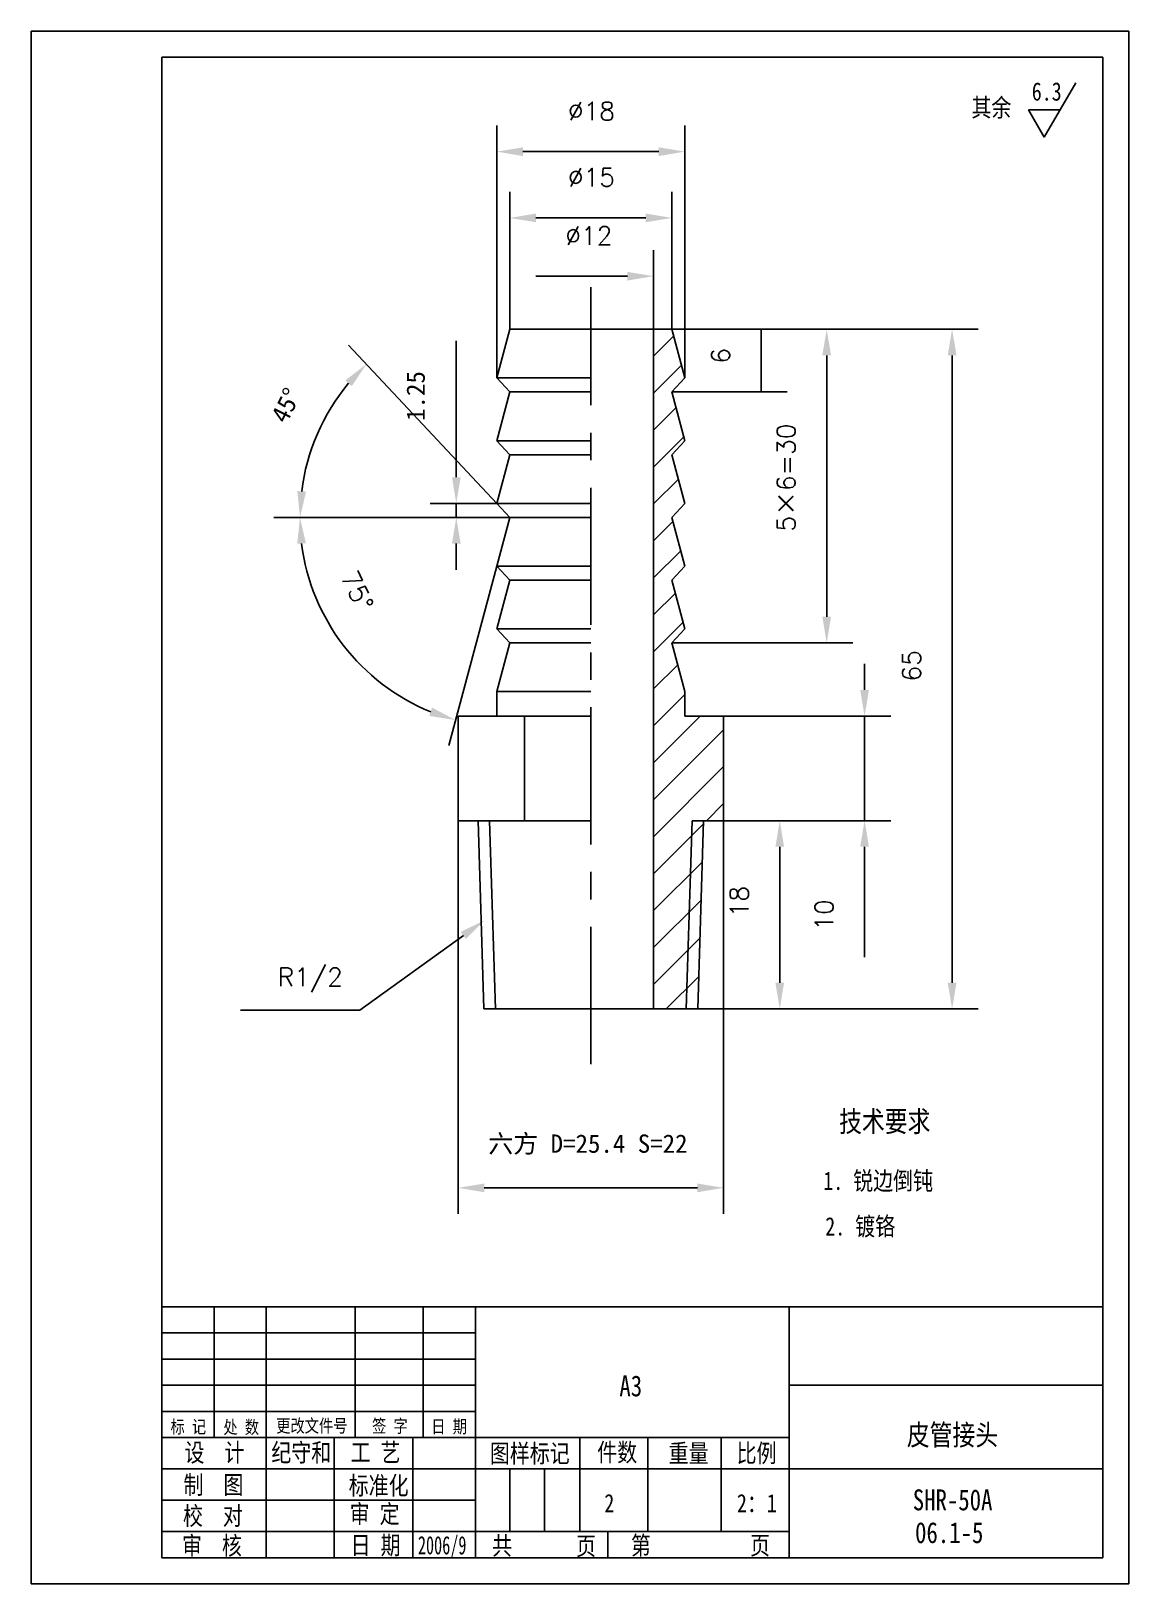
# Model space of a CAD drawing. Extents: x 395 to 500, y 196 to 344.
import ezdxf

# ---------------------------------------------------------------- set-up
doc = ezdxf.new("R2010")
doc.units = 0
doc.header["$LTSCALE"] = 10.5
doc.header["$MEASUREMENT"] = 0
doc.linetypes.add('CENTER', pattern=[2, 1.25, -0.25, 0.25, -0.25])
doc.layers.get('DEFPOINTS').update_dxf_attribs({"linetype": 'CONTINUOUS'})
doc.layers.add('PART', color=3, linetype='CONTINUOUS')
doc.layers.add('SMPEN_THICK', color=7, linetype='CONTINUOUS')
doc.styles.add('HZDX', font='', dxfattribs={"width": 0.8, "height": 1.75})
doc.styles.get("Standard").update_dxf_attribs({"font": 'txt.shx', "height": 1.75})
doc.styles.get('HZDX').set_extended_font_data('SimSun')
doc.dimstyles.get("Standard").update_dxf_attribs({"dimtxt": 0.18, "dimasz": 0.18, "dimexe": 0.18, "dimexo": 0.0625, "dimgap": 0.09, "dimtad": 0, "dimtih": 1, "dimtoh": 1, "dimdec": 4, "dimzin": 0, "dimdsep": 46, "dimtxsty": 'Standard', "dimcen": 0.09, "dimadec": 0, "dimazin": 0, "dimtfac": 1, "dimtdec": 4, "dimtofl": 0, "dimtmove": 0, "dimatfit": 3, "dimfxl": 1, "dimtolj": 1, "dimtzin": 0, "dimarcsym": 0})

# ---------------------------------------------------------------- blocks, each defined once
blk = doc.blocks.new('*D4')
at = {"layer": 'DEFPOINTS', "color": 0, "transparency": 16777216}
for p in [(456.4, 315.8), (456.4, 309.8), (464.94, 309.8)]:
    blk.add_point(p, dxfattribs=at)
at = {"layer": 'SMPEN_THICK', "color": 2, "lineweight": -2, "transparency": 16777216}
for p, q in [((456.4, 315.8), (467.44, 315.8)), ((464.94, 315.8), (464.94, 309.8)), ((456.4, 309.8), (467.44, 309.8))]:
    blk.add_line(p, q, dxfattribs=at)
at = {"layer": 'SMPEN_THICK', "color": 2, "transparency": 16777216, "insert": (461.07, 313.26), "char_height": 1.75, "attachment_point": 5, "rotation": 90}
blk.add_mtext('\\A1;6', dxfattribs=at)
blk = doc.blocks.new('*D5')
at = {"layer": 'DEFPOINTS', "color": 0, "transparency": 16777216}
for p in [(456.4, 315.8), (456.4, 285.8), (471.21, 285.8)]:
    blk.add_point(p, dxfattribs=at)
at = {"layer": 'SMPEN_THICK', "color": 2, "lineweight": -2, "transparency": 16777216}
for p, q in [((456.4, 315.8), (473.71, 315.8)), ((471.21, 313.3), (471.21, 288.3)), ((456.4, 285.8), (473.71, 285.8))]:
    blk.add_line(p, q, dxfattribs=at)
at = {"layer": 'SMPEN_THICK', "color": 2, "transparency": 16777216}
for points in [[(470.79, 313.3), (471.62, 313.3), (471.21, 315.8)], [(470.79, 288.3), (471.62, 288.3), (471.21, 285.8)]]:
    blk.add_solid(points, dxfattribs=at)
at = {"layer": 'SMPEN_THICK', "color": 2, "transparency": 16777216, "insert": (467.33, 301.61), "char_height": 1.75, "attachment_point": 5, "rotation": 90}
blk.add_mtext('\\A1;5{\\f仿宋_GB2312|b0|i0|c134|p49;×}6=30', dxfattribs=at)
blk = doc.blocks.new('*D6')
at = {"layer": 'DEFPOINTS', "color": 0, "transparency": 16777216}
for p in [(456.4, 315.8), (458.87, 250.8), (483.2, 250.8)]:
    blk.add_point(p, dxfattribs=at)
at = {"layer": 'SMPEN_THICK', "color": 2, "lineweight": -2, "transparency": 16777216}
for p, q in [((456.4, 315.8), (485.7, 315.8)), ((483.2, 313.3), (483.2, 253.3)), ((458.87, 250.8), (485.7, 250.8))]:
    blk.add_line(p, q, dxfattribs=at)
at = {"layer": 'SMPEN_THICK', "color": 2, "transparency": 16777216}
for points in [[(482.78, 313.3), (483.62, 313.3), (483.2, 315.8)], [(482.78, 253.3), (483.62, 253.3), (483.2, 250.8)]]:
    blk.add_solid(points, dxfattribs=at)
at = {"layer": 'SMPEN_THICK', "color": 2, "transparency": 16777216, "insert": (479.32, 283.61), "char_height": 1.75, "attachment_point": 5, "rotation": 90}
blk.add_mtext('\\A1;65', dxfattribs=at)
blk = doc.blocks.new('*D7')
at = {"layer": 'DEFPOINTS', "color": 0, "transparency": 16777216}
for p in [(461.35, 268.8), (458.87, 250.8), (466.72, 250.8)]:
    blk.add_point(p, dxfattribs=at)
at = {"layer": 'SMPEN_THICK', "color": 2, "lineweight": -2, "transparency": 16777216}
for p, q in [((461.35, 268.8), (469.22, 268.8)), ((466.72, 266.3), (466.72, 253.3)), ((458.87, 250.8), (469.22, 250.8))]:
    blk.add_line(p, q, dxfattribs=at)
at = {"layer": 'SMPEN_THICK', "color": 2, "transparency": 16777216}
for points in [[(466.3, 266.3), (467.13, 266.3), (466.72, 268.8)], [(466.3, 253.3), (467.13, 253.3), (466.72, 250.8)]]:
    blk.add_solid(points, dxfattribs=at)
at = {"layer": 'SMPEN_THICK', "color": 2, "transparency": 16777216, "insert": (462.84, 261.06), "char_height": 1.75, "attachment_point": 5, "rotation": 90}
blk.add_mtext('\\A1;18', dxfattribs=at)
blk = doc.blocks.new('*D8')
at = {"layer": 'DEFPOINTS', "color": 0, "transparency": 16777216}
for p in [(461.35, 278.8), (474.83, 278.8), (461.35, 268.8)]:
    blk.add_point(p, dxfattribs=at)
at = {"layer": 'SMPEN_THICK', "color": 2, "lineweight": -2, "transparency": 16777216}
for p, q in [((474.83, 281.3), (474.83, 283.8)), ((461.35, 278.8), (477.33, 278.8)), ((474.83, 278.8), (474.83, 268.8)), ((461.35, 268.8), (477.33, 268.8)), ((474.83, 266.3), (474.83, 255.76))]:
    blk.add_line(p, q, dxfattribs=at)
at = {"layer": 'SMPEN_THICK', "color": 2, "transparency": 16777216}
for points in [[(474.41, 281.3), (475.25, 281.3), (474.83, 278.8)], [(474.41, 266.3), (475.25, 266.3), (474.83, 268.8)]]:
    blk.add_solid(points, dxfattribs=at)
at = {"layer": 'SMPEN_THICK', "color": 2, "transparency": 16777216, "insert": (470.96, 259.78), "char_height": 1.75, "attachment_point": 5, "rotation": 90}
blk.add_mtext('\\A1;10', dxfattribs=at)
blk = doc.blocks.new('*D9')
at = {"layer": 'DEFPOINTS', "color": 0, "transparency": 16777216}
for p in [(456.4, 326.44), (440.9, 315.8), (456.4, 315.8)]:
    blk.add_point(p, dxfattribs=at)
at = {"layer": 'SMPEN_THICK', "color": 2, "lineweight": -2, "transparency": 16777216}
for p, q in [((440.9, 315.8), (440.9, 328.94)), ((456.4, 315.8), (456.4, 328.94)), ((443.4, 326.44), (453.9, 326.44))]:
    blk.add_line(p, q, dxfattribs=at)
at = {"layer": 'SMPEN_THICK', "color": 2, "transparency": 16777216}
for points in [[(443.4, 326.86), (443.4, 326.03), (440.9, 326.44)], [(453.9, 326.86), (453.9, 326.03), (456.4, 326.44)]]:
    blk.add_solid(points, dxfattribs=at)
at = {"layer": 'SMPEN_THICK', "color": 2, "transparency": 16777216, "insert": (448.71, 330.32), "char_height": 1.75, "attachment_point": 5}
blk.add_mtext('\\A1;%%c15', dxfattribs=at)
blk = doc.blocks.new('*D10')
at = {"layer": 'DEFPOINTS', "color": 0, "transparency": 16777216}
for p in [(457.65, 332.78), (439.65, 311.14), (457.65, 311.14)]:
    blk.add_point(p, dxfattribs=at)
at = {"layer": 'SMPEN_THICK', "color": 2, "lineweight": -2, "transparency": 16777216}
for p, q in [((439.65, 311.14), (439.65, 335.28)), ((457.65, 311.14), (457.65, 335.28)), ((442.15, 332.78), (455.15, 332.78))]:
    blk.add_line(p, q, dxfattribs=at)
at = {"layer": 'SMPEN_THICK', "color": 2, "transparency": 16777216}
for points in [[(442.15, 333.19), (442.15, 332.36), (439.65, 332.78)], [(455.15, 333.19), (455.15, 332.36), (457.65, 332.78)]]:
    blk.add_solid(points, dxfattribs=at)
at = {"layer": 'SMPEN_THICK', "color": 2, "transparency": 16777216, "insert": (448.71, 336.65), "char_height": 1.75, "attachment_point": 5}
blk.add_mtext('\\A1;%%c18', dxfattribs=at)
blk = doc.blocks.new('*D11')
at = {"layer": 'DEFPOINTS', "color": 0, "transparency": 16777216}
for p in [(439.65, 299.14), (435.78, 297.8), (440.9, 297.8)]:
    blk.add_point(p, dxfattribs=at)
at = {"layer": 'SMPEN_THICK', "color": 2, "lineweight": -2, "transparency": 16777216}
for p, q in [((435.78, 301.64), (435.78, 314.68)), ((439.65, 299.14), (433.28, 299.14)), ((435.78, 297.8), (435.78, 299.14)), ((440.9, 297.8), (433.28, 297.8)), ((435.78, 295.3), (435.78, 292.8))]:
    blk.add_line(p, q, dxfattribs=at)
at = {"layer": 'SMPEN_THICK', "color": 2, "transparency": 16777216}
for points in [[(435.37, 301.64), (436.2, 301.64), (435.78, 299.14)], [(435.37, 295.3), (436.2, 295.3), (435.78, 297.8)]]:
    blk.add_solid(points, dxfattribs=at)
at = {"layer": 'SMPEN_THICK', "color": 2, "transparency": 16777216, "insert": (431.91, 309.41), "char_height": 1.75, "attachment_point": 5, "rotation": 90}
blk.add_mtext('\\A1;{\\f宋体|b0|i0|c134|p54;1.25}', dxfattribs=at)
blk = doc.blocks.new('*D12')
at = {"layer": 'DEFPOINTS', "color": 0, "transparency": 16777216}
for p in [(421.58, 303.21), (439.65, 299.14), (440.9, 297.8), (440.9, 297.8), (448.65, 297.8)]:
    blk.add_point(p, dxfattribs=at)
at = {"layer": 'SMPEN_THICK', "color": 2, "lineweight": -2, "transparency": 16777216}
for p, q in [((439.65, 299.14), (425.48, 314.27)), ((440.9, 297.8), (418.34, 297.8))]:
    blk.add_line(p, q, dxfattribs=at)
blk.add_arc((440.9, 297.8), 20.06, 140.2641, 172.8547, dxfattribs=at)
at = {"layer": 'SMPEN_THICK', "color": 2, "transparency": 16777216}
for points in [[(425.17, 310.91), (425.78, 310.34), (427.19, 312.45)], [(421.41, 300.27), (420.58, 300.32), (420.84, 297.8)]]:
    blk.add_solid(points, dxfattribs=at)
at = {"layer": 'SMPEN_THICK', "color": 2, "transparency": 16777216, "insert": (419.5, 308.52), "char_height": 1.75, "attachment_point": 5, "rotation": 63.4052}
blk.add_mtext('\\A1;{\\f宋体|b0|i0|c134|p54;45%%d}', dxfattribs=at)
blk = doc.blocks.new('*D13')
at = {"layer": 'DEFPOINTS', "color": 0, "transparency": 16777216}
for p in [(440.9, 297.8), (440.9, 297.8), (448.65, 297.8), (439.65, 293.14), (428, 282.43)]:
    blk.add_point(p, dxfattribs=at)
at = {"layer": 'SMPEN_THICK', "color": 2, "lineweight": -2, "transparency": 16777216}
for p, q in [((440.9, 297.8), (418.33, 297.8)), ((439.65, 293.14), (435.06, 276))]:
    blk.add_line(p, q, dxfattribs=at)
blk.add_arc((440.9, 297.8), 20.07, 187.142, 247.8582, dxfattribs=at)
at = {"layer": 'SMPEN_THICK', "color": 2, "transparency": 16777216}
for points in [[(420.57, 295.28), (421.4, 295.33), (420.83, 297.8)], [(433.47, 279.61), (433.2, 278.82), (435.71, 278.42)]]:
    blk.add_solid(points, dxfattribs=at)
at = {"layer": 'SMPEN_THICK', "color": 2, "transparency": 16777216, "insert": (426.31, 290.78), "char_height": 1.75, "attachment_point": 5, "rotation": 295.6836}
blk.add_mtext('\\A1;75°', dxfattribs=at)
blk = doc.blocks.new('*D14')
at = {"layer": 'DEFPOINTS', "color": 0, "transparency": 16777216}
for p in [(435.95, 268.8), (461.35, 268.8), (461.35, 233.69)]:
    blk.add_point(p, dxfattribs=at)
at = {"layer": 'SMPEN_THICK', "color": 2, "lineweight": -2, "transparency": 16777216}
for p, q in [((435.95, 268.8), (435.95, 231.19)), ((461.35, 268.8), (461.35, 231.19)), ((438.45, 233.69), (458.85, 233.69))]:
    blk.add_line(p, q, dxfattribs=at)
at = {"layer": 'SMPEN_THICK', "color": 2, "transparency": 16777216}
for points in [[(438.45, 234.1), (438.45, 233.27), (435.95, 233.69)], [(458.85, 234.1), (458.85, 233.27), (461.35, 233.69)]]:
    blk.add_solid(points, dxfattribs=at)
at = {"layer": 'SMPEN_THICK', "color": 2, "transparency": 16777216, "insert": (448.37, 237.82), "char_height": 1.75, "attachment_point": 5}
blk.add_mtext('\\A1;{\\f宋体|b0|i0|c134|p54;六方 D=25.4 S=22}', dxfattribs=at)

msp = doc.modelspace()

# ---------------------------------------------------------------- hatches: boundary and pattern name
at = {"layer": 'SMPEN_THICK'}
h = msp.add_hatch(dxfattribs=at)
h.set_pattern_fill('ANSI31', color=2, scale=20, style=0)
h.paths.add_polyline_path([(457.65, 305.14), (456.4, 309.8), (457.65, 311.14), (456.4, 315.8), (454.65, 315.8), (454.65, 250.8), (457.77, 250.8), (458.33, 268.8), (461.35, 268.8), (461.35, 278.8), (457.65, 278.8), (457.65, 281.14), (456.4, 285.8), (457.65, 287.14), (456.4, 291.8), (457.65, 293.14), (456.4, 297.8), (457.65, 299.14), (456.4, 303.8)])
h.paths.add_polyline_path([(459.44, 268.8), (458.33, 268.8), (457.77, 250.8), (458.87, 250.8)])

# ---------------------------------------------------------------- linework, layer by layer
at = {"layer": 'PART', "linetype": 'Continuous'}
for p, q in [((395.11, 344.31), (500.11, 344.31)), ((500.11, 344.31), (500.11, 195.81)), ((412.61, 222.31), (412.61, 209.81)), ((417.61, 222.31), (417.61, 198.31)), ((426.11, 222.31), (426.11, 209.81)), ((432.61, 222.31), (432.61, 209.81)), ((437.61, 222.31), (437.61, 198.31)), ((467.61, 222.31), (467.61, 198.31)), ((497.61, 214.81), (467.61, 214.81)), ((424.11, 209.81), (424.11, 198.31)), ((431.61, 209.81), (431.61, 198.31)), ((447.61, 209.81), (447.61, 200.81)), ((454.11, 209.81), (454.11, 200.81)), ((461.11, 209.81), (461.11, 200.81)), ((440.91, 206.81), (440.91, 200.81)), ((444.21, 206.81), (444.21, 200.81)), ((497.61, 206.81), (467.61, 206.81)), ((450.29, 200.81), (450.29, 198.31)), ((500.11, 195.81), (395.11, 195.81))]:
    msp.add_line(p, q, dxfattribs=at)
at = {"layer": 'PART', "color": 5, "linetype": 'Continuous'}
for p, q in [((407.61, 341.81), (497.61, 341.81)), ((497.61, 341.81), (497.61, 198.31)), ((407.61, 222.31), (407.61, 198.31)), ((497.61, 198.31), (407.61, 198.31))]:
    msp.add_line(p, q, dxfattribs=at)
at = {"layer": 'SMPEN_THICK', "color": 3}
msp.add_line((395.11, 195.81), (395.11, 344.31), dxfattribs=at)
at = {"layer": 'SMPEN_THICK', "color": 5}
for p, q in [((407.61, 222.31), (407.61, 341.81)), ((497.61, 222.31), (407.61, 222.31))]:
    msp.add_line(p, q, dxfattribs=at)
at = {"layer": 'SMPEN_THICK'}
for p, q in [((495.02, 339.37), (492.02, 334.17)), ((492.02, 334.17), (490.52, 336.77)), ((490.52, 336.77), (493.52, 336.77)), ((439.53, 250.8), (438.97, 268.8)), ((457.77, 250.8), (458.33, 268.8)), ((437.61, 219.81), (407.61, 219.81)), ((437.61, 217.31), (407.61, 217.31)), ((437.61, 214.81), (407.61, 214.81)), ((437.61, 212.31), (407.61, 212.31)), ((467.61, 209.81), (407.61, 209.81)), ((467.61, 206.81), (407.61, 206.81)), ((437.61, 203.81), (407.61, 203.81)), ((467.61, 200.81), (407.61, 200.81))]:
    msp.add_line(p, q, dxfattribs=at)
at = {"layer": 'SMPEN_THICK', "color": 2}
for p, q in [((454.65, 315.8), (454.65, 323.37)), ((452.15, 320.87), (443.4, 320.87))]:
    msp.add_line(p, q, dxfattribs=at)
at = {"layer": 'SMPEN_THICK', "color": 1, "linetype": 'CENTER'}
msp.add_line((448.65, 245.52), (448.65, 319.83), dxfattribs=at)
at = {"layer": 'SMPEN_THICK', "color": 4}
for p, q in [((439.65, 311.14), (440.9, 315.8)), ((440.9, 315.8), (456.4, 315.8)), ((454.65, 250.8), (454.65, 315.8)), ((456.4, 315.8), (457.65, 311.14)), ((439.65, 311.14), (440.9, 309.8)), ((439.65, 311.14), (448.65, 311.14)), ((457.65, 311.14), (456.4, 309.8)), ((440.9, 309.8), (439.65, 305.14)), ((440.9, 309.8), (448.65, 309.8)), ((456.4, 309.8), (457.65, 305.14)), ((439.65, 305.14), (448.65, 305.14)), ((439.65, 305.14), (440.9, 303.8)), ((457.65, 305.14), (456.4, 303.8)), ((440.9, 303.8), (439.65, 299.14)), ((440.9, 303.8), (448.65, 303.8)), ((456.4, 303.8), (457.65, 299.14)), ((439.65, 299.14), (448.65, 299.14)), ((439.65, 299.14), (440.9, 297.8)), ((457.65, 299.14), (456.4, 297.8)), ((440.9, 297.8), (439.65, 293.14)), ((440.9, 297.8), (448.65, 297.8)), ((440.9, 297.8), (448.65, 297.8)), ((456.4, 297.8), (457.65, 293.14)), ((439.65, 293.14), (448.65, 293.14)), ((439.65, 293.14), (440.9, 291.8)), ((457.65, 293.14), (456.4, 291.8)), ((440.9, 291.8), (439.65, 287.14)), ((440.9, 291.8), (448.65, 291.8)), ((456.4, 291.8), (457.65, 287.14)), ((439.65, 287.14), (448.65, 287.14)), ((439.65, 287.14), (440.9, 285.8)), ((457.65, 287.14), (456.4, 285.8)), ((440.9, 285.8), (439.65, 281.14)), ((440.9, 285.8), (448.65, 285.8)), ((456.4, 285.8), (457.65, 281.14)), ((439.65, 278.8), (439.65, 281.14)), ((439.65, 281.14), (448.65, 281.14)), ((457.65, 278.8), (457.65, 281.14)), ((435.95, 278.8), (448.65, 278.8)), ((435.95, 268.8), (435.95, 278.8)), ((442.3, 268.8), (442.3, 278.8)), ((457.65, 278.8), (461.35, 278.8)), ((461.35, 268.8), (461.35, 278.8)), ((435.95, 268.8), (448.65, 268.8)), ((438.43, 250.8), (437.87, 268.8)), ((458.33, 268.8), (461.35, 268.8)), ((458.87, 250.8), (459.44, 268.8)), ((438.43, 250.8), (458.87, 250.8))]:
    msp.add_line(p, q, dxfattribs=at)
at = {"layer": 'SMPEN_THICK', "color": 2}
msp.add_lwpolyline([(436.46, 257.82), (426.57, 250.67), (415.16, 250.67)], dxfattribs=at)
for points in [[(452.15, 321.28), (452.15, 320.45), (454.65, 320.87)], [(436.21, 258.16), (438.48, 259.28), (436.7, 257.48)]]:
    msp.add_solid(points, dxfattribs=at)

# ---------------------------------------------------------------- texts
at = {"layer": 'SMPEN_THICK', "style": 'HZDX'}
for s, height, width, p in [('1. 锐边倒钝', 1.75, 0.8, (470.88, 233.49)), ('2. 镀铬', 1.75, 0.8, (471.07, 229.13)), ('A3', 2, 0.8, (451.38, 213.75)), ('标 记', 1.25, 0.8, (408.45, 210.22)), ('处 数', 1.25, 0.8, (413.51, 210.18)), ('更改文件号', 1.25, 0.8, (418.56, 210.31)), ('签 字', 1.25, 0.8, (427.73, 210.29)), ('日 期', 1.25, 0.8, (433.39, 210.24)), ('皮管接头', 2, 0.8, (478.87, 209.07)), ('设  计', 1.75, 0.8, (409.79, 207.5)), ('纪守和', 1.75, 0.8, (418.09, 207.5)), ('工 艺', 1.75, 0.8, (425.67, 207.51)), ('图样标记', 1.75, 0.8, (438.99, 207.42)), ('件数', 1.75, 0.8, (449.26, 207.52)), ('重量', 1.75, 0.8, (456.09, 207.43)), ('比例', 1.75, 0.8, (462.59, 207.44)), ('制  图', 1.75, 0.8, (409.7, 204.41)), ('标准化', 1.75, 0.8, (425.49, 204.34)), ('校  对', 1.75, 0.8, (409.64, 201.45)), ('审 定', 1.75, 0.8, (425.59, 201.63)), ('2', 1.75, 0.8, (449.94, 202.66)), ('2：1', 1.75, 0.8, (462.62, 202.66)), ('SHR-50A', 2, 0.8, (479.44, 202.85)), ('审  核', 1.75, 0.8, (409.55, 198.6)), ('日 期', 1.75, 0.8, (425.67, 198.64)), ('2006/9', 1.75, 0.65, (432.11, 198.64)), ('共', 1.75, 0.8, (439.21, 198.6)), ('第', 1.75, 0.8, (452.48, 198.62)), ('页', 1.75, 0.8, (463.88, 198.62)), ('06.1-5', 2, 0.8, (479.66, 199.72)), ('页', 1.75, 0.8, (447.24, 198.56))]:
    msp.add_text(s, height=height, dxfattribs=dict(at, width=width)).set_placement(p)
at = {"layer": 'SMPEN_THICK', "insert": (490.82, 339.41), "char_height": 1.75, "width": 3.3229, "attachment_point": 1, "style": 'HZDX'}
msp.add_mtext('6.3', dxfattribs=at)
at = {"layer": 'SMPEN_THICK', "attachment_point": 5, "style": 'HZDX'}
for s, insert, char_height in [('其余', (486.96, 336.9), 1.75), ('技术要求', (476.76, 239.93), 2)]:
    msp.add_mtext(s, dxfattribs=dict(at, insert=insert, char_height=char_height))
at = {"layer": 'SMPEN_THICK', "color": 2, "insert": (448.46, 324.74), "char_height": 1.75, "attachment_point": 5}
msp.add_mtext('%%c12', dxfattribs=at)
at = {"layer": 'SMPEN_THICK', "color": 4, "insert": (418.71, 254.72), "char_height": 1.75, "width": 14.2, "attachment_point": 1}
msp.add_mtext('{\\C2;R1/2}', dxfattribs=at)

# ---------------------------------------------------------------- dimensions: what is measured, and where the dimension line sits
at = {"layer": 'SMPEN_THICK', "color": 4}
for base, p1, p2, text, picture, middle in [((457.65, 332.78), (439.65, 311.14), (457.65, 311.14), '%%c<>', '*D10', (448.71, 332.78)), ((456.40147217, 326.4417424), (440.90147217, 315.80298354), (456.40147217, 315.80298354), '%%c<>', '*D9', (448.71377251, 326.4417424)), ((461.35, 233.69), (435.95, 268.8), (461.35, 268.8), '{\\f宋体|b0|i0|c134|p54;六方 D=25.4 S=22}', '*D14', (448.37, 233.69))]:
    dim = msp.add_linear_dim(base=base, p1=p1, p2=p2, text=text, dimstyle='Standard', override={"dimscale": 2, "dimtxt": 3.5, "dimasz": 1.25, "dimexe": 1.25, "dimexo": 0, "dimgap": 1.5, "dimtad": 1, "dimtih": 0, "dimtoh": 0, "dimdec": 0, "dimzin": 8, "dimclrd": 2, "dimclre": 2, "dimclrt": 2, "dimtm": 0.115, "dimtfac": 0.66667, "dimtdec": 0, "dimtofl": 1, "dimatfit": 1, "dimtvp": 5, "dimtzin": 8}, dxfattribs=at)
    dim.commit()
    dim.dimension.update_dxf_attribs({"geometry": picture, "text_midpoint": middle, "dimtype": 160})
for base, p1, p2, picture, middle in [((464.94, 309.8), (456.4, 315.8), (456.4, 309.8), '*D4', (464.94, 313.26)), ((483.2, 250.8), (456.4, 315.8), (458.87, 250.8), '*D6', (483.2, 283.61)), ((474.83, 278.8), (461.35, 268.8), (461.35, 278.8), '*D8', (474.83, 259.78)), ((466.72, 250.8), (461.35, 268.8), (458.87, 250.8), '*D7', (466.72, 261.06))]:
    dim = msp.add_linear_dim(base=base, p1=p1, p2=p2, angle=90, dimstyle='Standard', override={"dimscale": 2, "dimtxt": 3.5, "dimasz": 1.25, "dimexe": 1.25, "dimexo": 0, "dimgap": 1.5, "dimtad": 1, "dimtih": 0, "dimtoh": 0, "dimdec": 0, "dimzin": 8, "dimclrd": 2, "dimclre": 2, "dimclrt": 2, "dimtm": 0.115, "dimtfac": 0.66667, "dimtdec": 0, "dimtofl": 1, "dimatfit": 1, "dimtvp": 5, "dimtzin": 8}, dxfattribs=at)
    dim.commit()
    dim.dimension.update_dxf_attribs({"geometry": picture, "text_midpoint": middle, "dimtype": 160})
for base, p1, p2, text, picture, middle in [((471.21, 285.8), (456.4, 315.8), (456.4, 285.8), '5{\\f仿宋_GB2312|b0|i0|c134|p49;×}6=<>', '*D5', (471.21, 301.61)), ((435.78, 297.8), (439.65, 299.14), (440.9, 297.8), '{\\f宋体|b0|i0|c134|p54;1.25}', '*D11', (435.78, 309.41))]:
    dim = msp.add_linear_dim(base=base, p1=p1, p2=p2, angle=90, text=text, dimstyle='Standard', override={"dimscale": 2, "dimtxt": 3.5, "dimasz": 1.25, "dimexe": 1.25, "dimexo": 0, "dimgap": 1.5, "dimtad": 1, "dimtih": 0, "dimtoh": 0, "dimdec": 0, "dimzin": 8, "dimclrd": 2, "dimclre": 2, "dimclrt": 2, "dimtm": 0.115, "dimtfac": 0.66667, "dimtdec": 0, "dimtofl": 1, "dimatfit": 1, "dimtvp": 5, "dimtzin": 8}, dxfattribs=at)
    dim.commit()
    dim.dimension.update_dxf_attribs({"geometry": picture, "text_midpoint": middle, "dimtype": 160})
dim = msp.add_angular_dim_2l(base=(421.58, 303.21), line1=((440.9, 297.8), (448.65, 297.8)), line2=((439.65, 299.14), (440.9, 297.8)), text='{\\f宋体|b0|i0|c134|p54;45%%d}', dimstyle='Standard', override={"dimscale": 2, "dimtxt": 3.5, "dimasz": 1.25, "dimexe": 1.25, "dimexo": 0, "dimgap": 1.5, "dimtad": 1, "dimtih": 0, "dimtoh": 0, "dimdec": 0, "dimzin": 8, "dimclrd": 2, "dimclre": 2, "dimclrt": 2, "dimtm": 0.115, "dimtfac": 0.66667, "dimtdec": 0, "dimtofl": 1, "dimatfit": 1, "dimtvp": 5, "dimtzin": 8}, dxfattribs=at)
dim.commit()
dim.dimension.update_dxf_attribs({"geometry": '*D12', "text_midpoint": (422.96, 306.78), "dimtype": 162})
dim = msp.add_angular_dim_2l(base=(428, 282.43), line1=((440.9, 297.8), (448.65, 297.8)), line2=((440.9, 297.8), (439.65, 293.14)), dimstyle='Standard', override={"dimscale": 2, "dimtxt": 3.5, "dimasz": 1.25, "dimexe": 1.25, "dimexo": 0, "dimgap": 1.5, "dimtad": 1, "dimtih": 0, "dimtoh": 0, "dimdec": 0, "dimzin": 8, "dimclrd": 2, "dimclre": 2, "dimclrt": 2, "dimtm": 0.115, "dimtfac": 0.66667, "dimtdec": 0, "dimtofl": 1, "dimatfit": 1, "dimtvp": 5, "dimtzin": 8}, dxfattribs=at)
dim.commit()
dim.dimension.update_dxf_attribs({"geometry": '*D13', "text_midpoint": (422.82, 289.11), "dimtype": 162})

doc.saveas('drawing.dxf')
